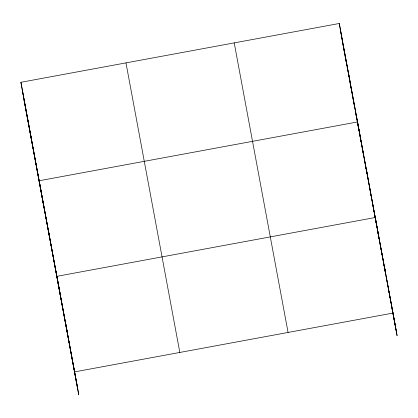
<?xml version="1.0" encoding="UTF-8"?>
<svg xmlns="http://www.w3.org/2000/svg" width="418" height="418" viewBox="0 0 418 418"><rect width="100%" height="100%" fill="white"/><g stroke="black" fill="none" stroke-linecap="round" stroke-linejoin="round"><path stroke-width="0.63" d="M20.9 82.294L78.709 394.524L20.9 82.294L339.291 23.476L397.1 335.706L392.716 312.136M74.754 371.858L393.145 313.04M340.665 31.36L395.371 325.805M342.514 41.904L342.75 43.185M342.99 44.46L343.586 47.657M343.821 48.937L346.914 65.558M347.149 66.838L347.389 68.113M347.624 69.393L348.22 72.591M348.46 73.871L349.051 77.064M349.291 78.344L349.887 81.541M350.122 82.821L350.718 86.014M350.953 87.294L351.548 90.492M351.789 91.772L352.384 94.964M352.62 96.244L353.215 99.442M353.45 100.717L354.877 108.393M355.117 109.668L355.713 112.865M355.948 114.145L358.21 126.293M358.445 127.568L359.041 130.766M359.276 132.046L361.178 142.266M361.774 145.448L362.009 146.723M362.244 147.998L363.665 155.642M363.906 156.917L364.496 160.104M364.731 161.374L366.983 173.48M367.223 174.755L368.289 180.487M368.524 181.762L369.115 184.944M369.355 186.219L369.59 187.494M369.711 188.131L369.946 189.406M370.181 190.681L370.776 193.863M371.012 195.138L371.607 198.325M371.842 199.6L372.433 202.782M372.673 204.057L373.264 207.244M373.499 208.519L375.751 220.62M375.991 221.895L376.226 223.17M376.461 224.445L377.057 227.627M377.292 228.902L377.882 232.089M378.123 233.359L378.358 234.634L377.71 230.877M378.713 236.546L378.478 235.271L379.116 238.929M378.948 237.821L380.375 245.465M380.61 246.74L381.2 249.922M381.441 251.197L383.332 261.391M383.928 264.578L384.163 265.848M384.403 267.123L385.824 274.767M386.06 276.042L386.65 279.229M386.89 280.504L389.142 292.605M389.377 293.88L390.443 299.612M390.678 300.887L391.274 304.074M391.509 305.349L392.1 308.531M392.34 309.806L396.248 330.826M343.366 46.779L343.601 48.06M343.842 49.34L344.437 52.537M345.028 55.73L345.268 57.01M345.864 60.208L346.099 61.488M346.339 62.763L346.93 65.96M347.17 67.241L347.766 70.438M348.356 73.631L348.596 74.911M349.192 78.109L349.427 79.383M349.667 80.664L350.263 83.861M350.498 85.141L351.094 88.334M351.69 91.532L351.925 92.812M352.165 94.092L352.4 95.367M352.996 98.564L353.231 99.845M353.827 103.042L354.067 104.317M355.493 111.987L355.728 113.268M355.969 114.548L356.564 117.745M357.155 120.938L357.395 122.218M357.991 125.416L358.226 126.696M358.466 127.971L359.057 131.168M359.297 132.449L359.893 135.646M360.488 138.839L360.724 140.119M361.319 143.317L361.554 144.597L361.345 143.374M361.795 145.866L362.385 149.054M362.62 150.328L363.216 153.511M364.282 159.248L364.517 160.522M365.113 163.704L365.348 164.979M365.938 168.167L366.178 169.436M366.769 172.624L367.004 173.898M367.244 175.173L367.835 178.355M368.43 181.543L368.666 182.818M369.256 186L369.496 187.274M369.731 188.549L370.322 191.737M370.562 193.011L371.153 196.194M372.219 201.925L372.459 203.2M372.694 204.475L373.284 207.662M373.88 210.844L374.115 212.119M374.706 215.307L374.946 216.581M375.181 217.851L375.772 221.038M376.012 222.313L376.602 225.501M377.198 228.683L377.433 229.957M377.668 231.232L378.264 234.414M378.499 235.689L378.734 236.964M379.33 240.151L379.565 241.426M380.155 244.608L380.396 245.883M380.986 249.071L381.221 250.34M381.462 251.615L382.052 254.802M382.648 257.99L382.883 259.259M383.473 262.447L383.714 263.721M383.949 264.996L384.539 268.178M384.779 269.453L385.37 272.64M386.436 278.372L386.676 279.647M387.267 282.834L387.502 284.104M388.923 291.748L389.163 293.023M389.398 294.298L389.989 297.485M390.584 300.667L390.82 301.942M391.415 305.13L391.65 306.404M391.885 307.674L392.481 310.861M234.221 42.887L288.075 332.451M125.97 62.883L179.824 352.447M22.274 90.178L76.98 384.617M24.004 100.08L77.858 389.644M384.257 265.263L385.527 272.541M376.749 225.37L375.374 217.485L56.984 276.303L60.939 298.964M376.853 225.981L377.6 230.245M366.487 169.708L367.861 177.593M361.131 142.157L357.599 121.931L39.208 180.743L43.164 203.409M348.445 72.706L349.819 80.59M339.291 23.476L342.394 41.267M342.499 41.873L342.713 43.096M342.927 44.313L343.141 45.531M65.866 324.081L67.246 331.965M48.096 228.526L49.47 236.41M30.054 131.518L31.434 139.403"/></g></svg>
